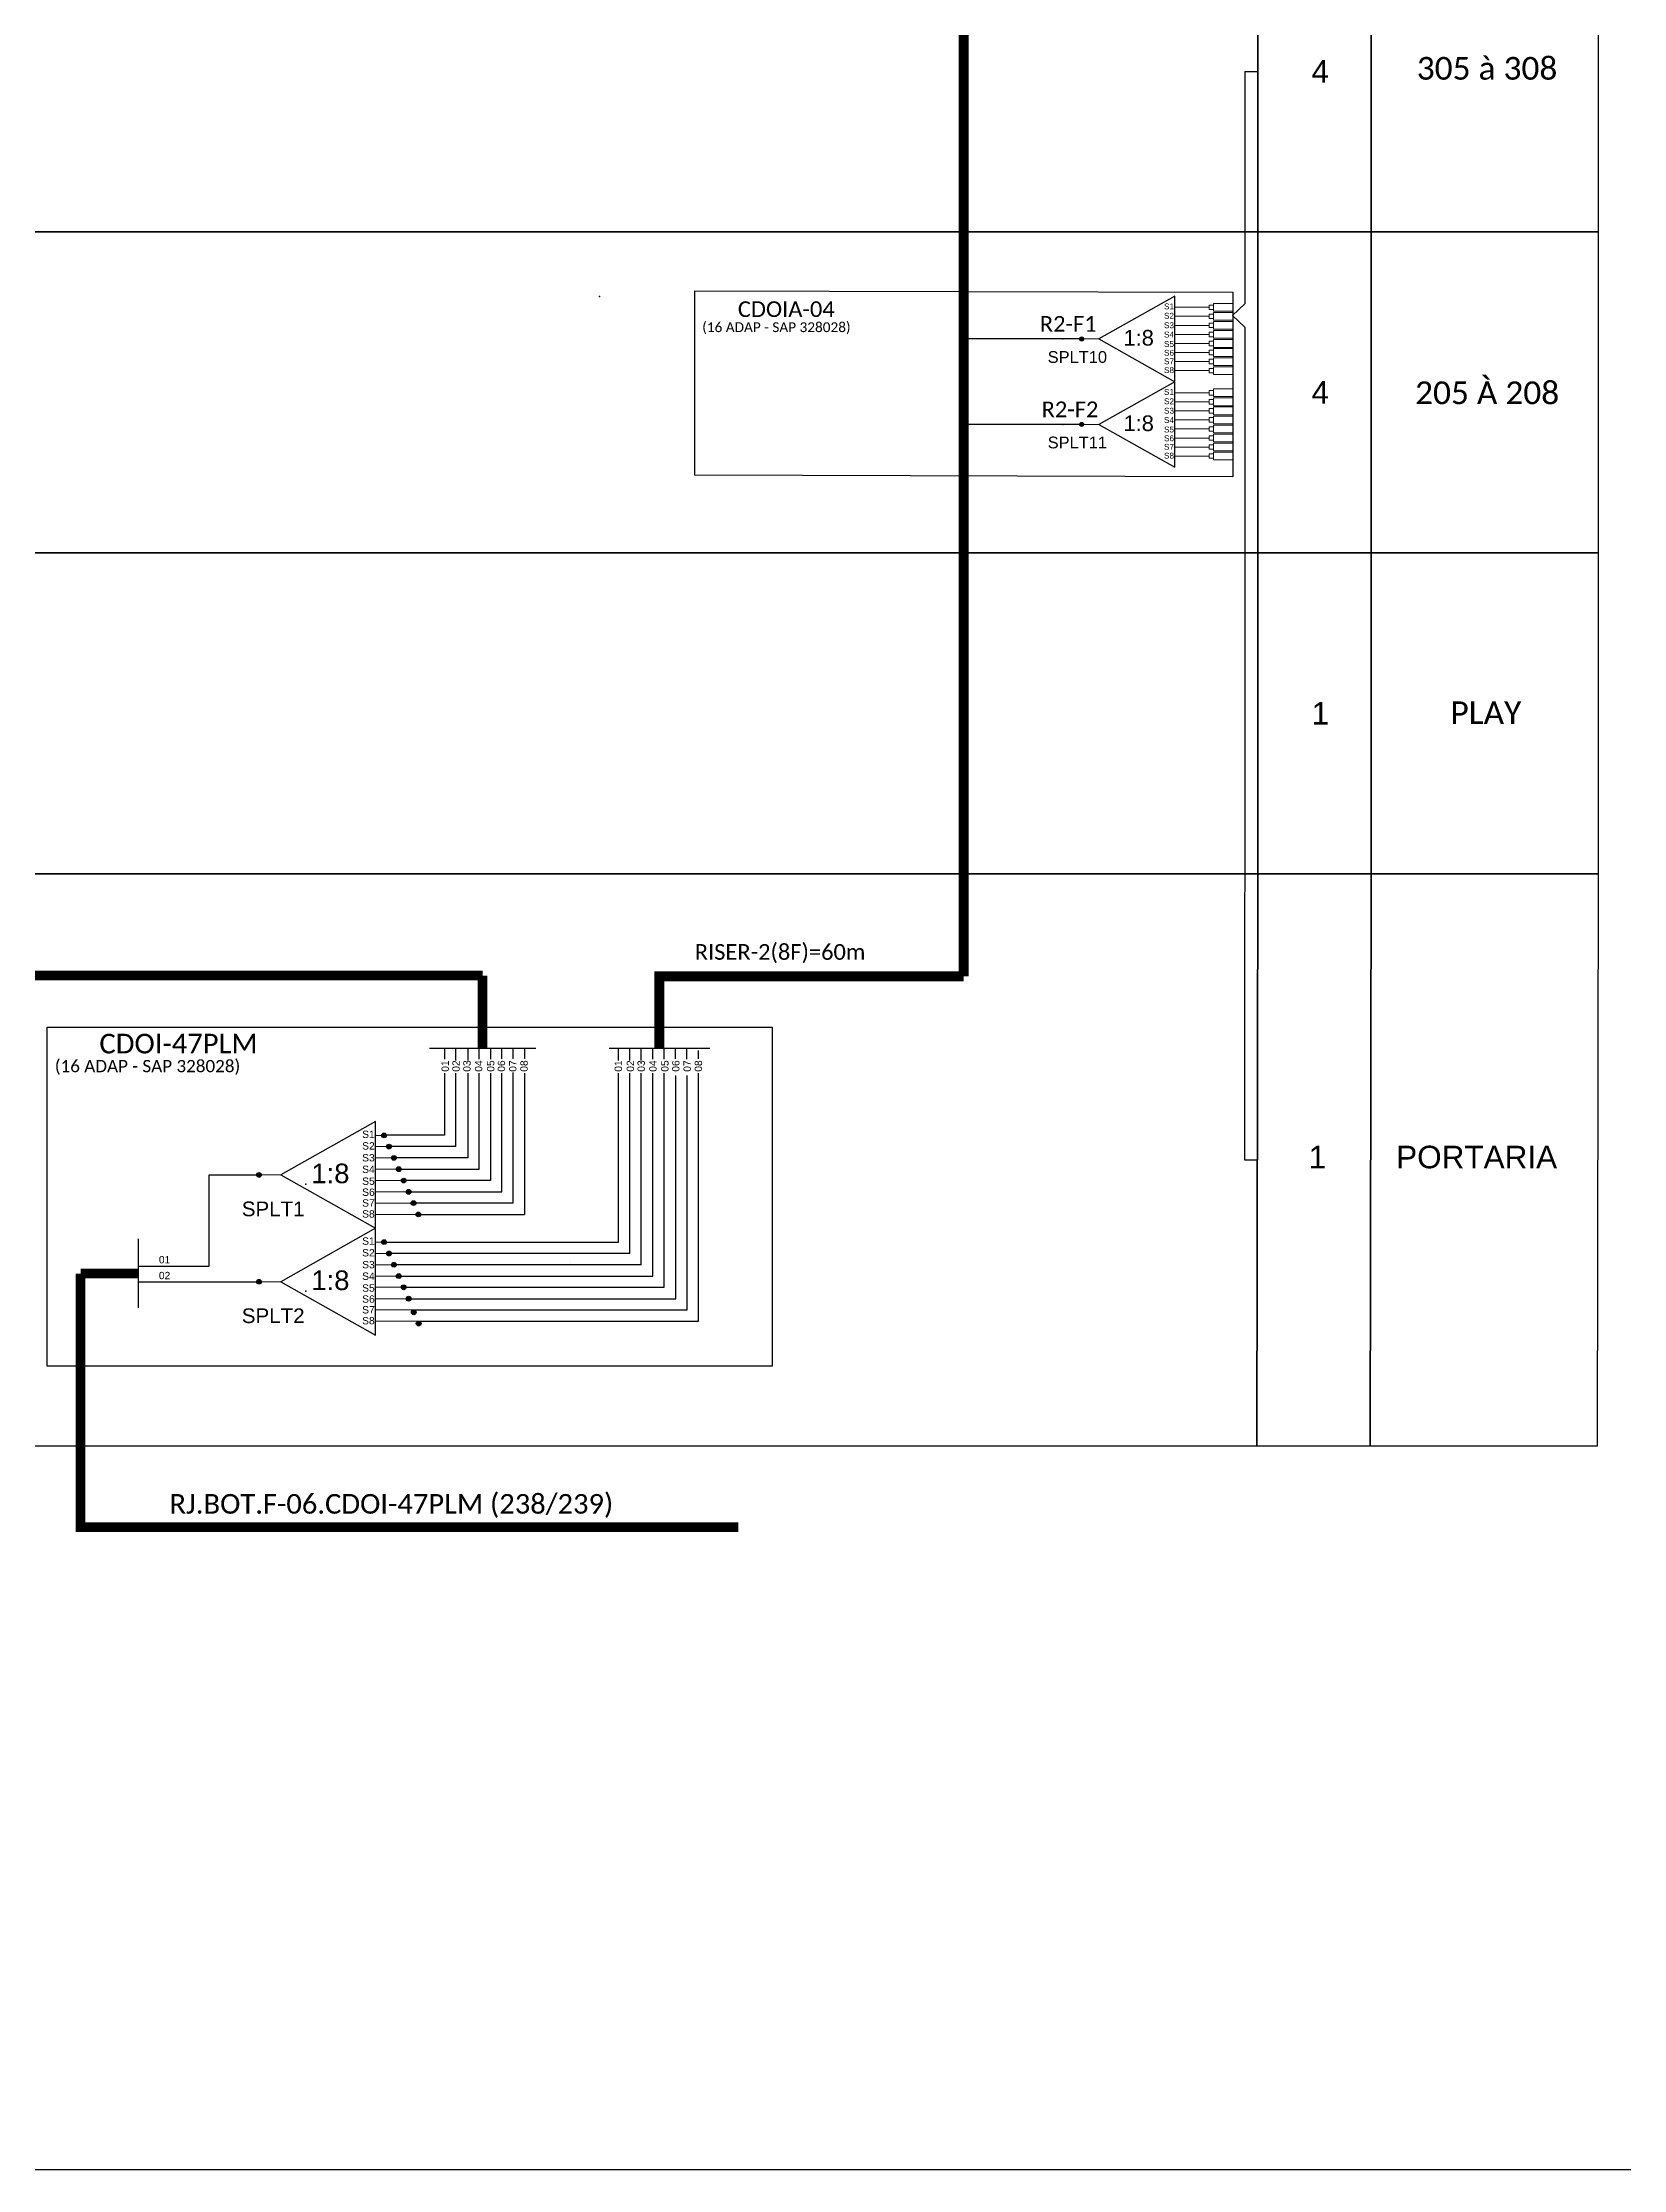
# Model space of a CAD drawing. Header units: inches. Extents: x 1396 to 4186, y -90 to 504.
# Drawn here: x 2984.6 to 3145.9, y -90.1 to 126.9 of the extents above; entities that cross this region are included whole.
import ezdxf
from ezdxf.enums import TextEntityAlignment as Align

# ---------------------------------------------------------------- set-up
doc = ezdxf.new("R2010")
doc.units = ezdxf.units.IN
doc.header["$MEASUREMENT"] = 0
doc.styles.add('ARIAL', font='arial.ttf')
doc.styles.add('WMF-Calibri0', font='calibri.ttf')
doc.linetypes.add('RESERVA', pattern='A,0.5,-0.15,["RESERVA",Standard,S=0.18,R=0,X=0,Y=-0.1],-1.3', length=1.95)

# ---------------------------------------------------------------- blocks, each defined once
blk = doc.blocks.new('A$C415C251F')
at = {"color": 3}
blk.add_point((0, 0), dxfattribs=at)
blk = doc.blocks.new('LEG_CDOIA8_C-SPLT_ESQ')
at = {"color": 3, "extrusion": (0, 0, -1), "xscale": -1, "zscale": -1}
blk.add_blockref('A$C415C251F', (0, 0), dxfattribs=at)
at = {"color": 1, "style": 'WMF-Calibri0', "flags": 4}
blk.add_attdef('CDO', (21.44, -2.61), '', height=2, dxfattribs=at)
blk.add_attdef('MODELO', text='', height=1.5, dxfattribs=at).set_placement((22.54, -4.54), align=Align.CENTER)
at = {"style": 'ARIAL', "flags": 4}
blk.add_attdef('SPLITAGEM', text='', height=1.5, dxfattribs=at).set_placement((18.61, -12.59), align=Align.CENTER)
blk = doc.blocks.new('SPLITTER_')
blk.add_point((0, 0))
at = {"style": 'ARIAL', "flags": 4}
blk.add_attdef('SPLT', (0, -3.26), '', height=1.5, dxfattribs=at)
blk = doc.blocks.new('SPLT_1-8_SC-APC')
at = {"color": 1}
blk.add_lwpolyline([(-7.37, -2.1), (-17.04, -7.55), (-7.37, -13), (-7.37, -2.1)], dxfattribs=at)
at = {"color": 3, "lineweight": 0}
for points in [[(-2.99, -3.51), (-7.37, -3.51)], [(-7.37, -4.66), (-2.99, -4.66)], [(-2.41, -3.02), (-2.41, -4)], [(-2.41, -3.02), (0, -3.02)], [(-2.41, -4), (0, -4)], [(-2.41, -4.17), (-2.41, -5.16)], [(-2.41, -4.17), (0, -4.17)], [(-2.41, -5.16), (0, -5.16)], [(-2.41, -5.32), (-2.41, -6.31)], [(-2.41, -5.32), (0, -5.32)], [(-7.37, -5.82), (-2.99, -5.82)], [(-7.37, -6.97), (-2.99, -6.97)], [(-7.37, -8.12), (-2.99, -8.12)], [(-2.41, -6.31), (0, -6.31)], [(-2.41, -6.48), (-2.41, -7.46)], [(-2.41, -6.48), (0, -6.48)], [(-2.41, -7.46), (0, -7.46)], [(-2.41, -7.63), (-2.41, -8.62)], [(-2.41, -7.63), (0, -7.63)], [(-7.37, -9.28), (-2.99, -9.28)], [(-7.37, -10.43), (-2.99, -10.43)], [(-2.41, -8.62), (0, -8.62)], [(-2.41, -8.78), (-2.41, -9.77)], [(-2.41, -8.78), (0, -8.78)], [(-2.41, -9.77), (0, -9.77)], [(-2.41, -9.94), (-2.41, -10.92)], [(-2.41, -9.94), (0, -9.94)], [(-7.37, -11.58), (-2.99, -11.58)], [(-2.41, -10.92), (0, -10.92)], [(-2.41, -11.09), (-2.41, -12.08)], [(-2.41, -11.09), (0, -11.09)], [(-2.41, -12.08), (0, -12.08)]]:
    blk.add_lwpolyline(points, dxfattribs=at)
for points in [[(-2.99, -3.22), (-2.41, -3.22), (-2.41, -3.8), (-2.99, -3.8)], [(-2.99, -4.38), (-2.41, -4.38), (-2.41, -4.95), (-2.99, -4.95)], [(-2.99, -5.53), (-2.41, -5.53), (-2.41, -6.1), (-2.99, -6.1)], [(-2.99, -6.68), (-2.41, -6.68), (-2.41, -7.26), (-2.99, -7.26)], [(-2.99, -7.84), (-2.41, -7.84), (-2.41, -8.41), (-2.99, -8.41)], [(-2.99, -8.99), (-2.41, -8.99), (-2.41, -9.56), (-2.99, -9.56)], [(-2.99, -10.14), (-2.41, -10.14), (-2.41, -10.72), (-2.99, -10.72)], [(-2.99, -11.3), (-2.41, -11.3), (-2.41, -11.87), (-2.99, -11.87)]]:
    blk.add_lwpolyline(points, close=True, dxfattribs=at)
at = {"color": 1, "lineweight": 0}
blk.add_lwpolyline([(-17.04, -7.55), (-19.26, -7.55)], dxfattribs=at)
at = {"color": 1, "style": 'ARIAL'}
for s, height, p in [('S1', 0.75, (-8.74, -3.78)), ('S2', 0.75, (-8.74, -4.97)), ('S3', 0.75, (-8.74, -6.18)), ('1:8', 2, (-13.91, -8.4)), ('S4', 0.75, (-8.74, -7.36)), ('S5', 0.75, (-8.74, -8.57)), ('S6', 0.75, (-8.74, -9.69)), ('S7', 0.75, (-8.74, -10.78)), ('S8', 0.75, (-8.74, -11.9))]:
    blk.add_text(s, height=height, dxfattribs=at).set_placement(p)

msp = doc.modelspace()

# ---------------------------------------------------------------- hatches: boundary and pattern name
h = msp.add_hatch(color=3)
h.dxf.hatch_style = 1
edge = h.paths.add_edge_path()
edge.add_arc((3090.62, 96.66), 0.205, 0, 360)
h = msp.add_hatch(color=3)
h.dxf.hatch_style = 1
edge = h.paths.add_edge_path()
edge.add_arc((3090.62, 87.94), 0.205, 0, 360)
h = msp.add_hatch(color=3)
h.dxf.hatch_style = 1
edge = h.paths.add_edge_path()
edge.add_arc((3019.45, 15.42), 0.242, 0, 360)
h = msp.add_hatch(color=3)
h.dxf.hatch_style = 1
edge = h.paths.add_edge_path()
edge.add_arc((3019.95, 14.27), 0.242, 0, 360)
h = msp.add_hatch(color=3)
h.dxf.hatch_style = 1
edge = h.paths.add_edge_path()
edge.add_arc((3020.45, 13.12), 0.242, 0, 360)
h = msp.add_hatch(color=3)
h.dxf.hatch_style = 1
edge = h.paths.add_edge_path()
edge.add_arc((3006.68, 11.39), 0.242, 0, 360)
h = msp.add_hatch(color=3)
h.dxf.hatch_style = 1
edge = h.paths.add_edge_path()
edge.add_arc((3020.95, 11.97), 0.242, 0, 360)
h = msp.add_hatch(color=3)
h.dxf.hatch_style = 1
edge = h.paths.add_edge_path()
edge.add_arc((3021.45, 10.81), 0.242, 0, 360)
h = msp.add_hatch(color=3)
h.dxf.hatch_style = 1
edge = h.paths.add_edge_path()
edge.add_arc((3021.95, 9.66), 0.242, 0, 360)
h = msp.add_hatch(color=3)
h.dxf.hatch_style = 1
edge = h.paths.add_edge_path()
edge.add_arc((3022.45, 8.51), 0.242, 0, 360)
h = msp.add_hatch(color=3)
h.dxf.hatch_style = 1
edge = h.paths.add_edge_path()
edge.add_arc((3022.95, 7.35), 0.242, 0, 360)
h = msp.add_hatch(color=3)
h.dxf.hatch_style = 1
edge = h.paths.add_edge_path()
edge.add_arc((3019.45, 4.53), 0.242, 0, 360)
h = msp.add_hatch(color=3)
h.dxf.hatch_style = 1
edge = h.paths.add_edge_path()
edge.add_arc((3019.95, 3.37), 0.242, 0, 360)
h = msp.add_hatch(color=3)
h.dxf.hatch_style = 1
edge = h.paths.add_edge_path()
edge.add_arc((3020.45, 2.22), 0.242, 0, 360)
h = msp.add_hatch(color=3)
h.dxf.hatch_style = 1
edge = h.paths.add_edge_path()
edge.add_arc((3006.68, 0.49), 0.242, 0, 360)
h = msp.add_hatch(color=3)
h.dxf.hatch_style = 1
edge = h.paths.add_edge_path()
edge.add_arc((3020.95, 1.07), 0.242, 0, 360)
h = msp.add_hatch(color=3)
h.dxf.hatch_style = 1
edge = h.paths.add_edge_path()
edge.add_arc((3021.45, -0.08), 0.242, 0, 360)
h = msp.add_hatch(color=3)
h.dxf.hatch_style = 1
edge = h.paths.add_edge_path()
edge.add_arc((3021.95, -1.24), 0.242, 0, 360)
h = msp.add_hatch(color=3)
h.dxf.hatch_style = 1
edge = h.paths.add_edge_path()
edge.add_arc((3022.48, -2.63), 0.242, 0, 360)
h = msp.add_hatch(color=3)
h.dxf.hatch_style = 1
edge = h.paths.add_edge_path()
edge.add_arc((3022.98, -3.78), 0.242, 0, 360)

# ---------------------------------------------------------------- linework, layer by layer
at = {"color": 6}
for p, q in [((3090.62, 96.66), (3078.59, 96.66)), ((3090.62, 87.94), (3078.59, 87.94))]:
    msp.add_line(p, q, dxfattribs=at)
msp.add_lwpolyline([(2405.64, -90.07), (3244.21, -90.07), (3244.21, 503.93), (2405.64, 503.93), (2405.64, -90.07)])
at = {"color": 5, "const_width": 1}
for points in [[(2944.31, 324.27), (2944.31, 31.72), (3029.5, 31.72)], [(3029.5, 24.33), (3029.5, 31.72)]]:
    msp.add_lwpolyline(points, dxfattribs=at)
at = {"color": 6, "const_width": 1}
for points in [[(3078.59, 31.64), (3078.59, 323.49)], [(3047.53, 24.33), (3047.53, 31.64), (3078.59, 31.64)]]:
    msp.add_lwpolyline(points, dxfattribs=at)
for points in [[(2879.58, 140.33), (3108.6, 140.33), (3108.6, 107.59), (2879.58, 107.59)], [(3108.6, 140.33), (3120.17, 140.33), (3120.17, 107.59), (3108.6, 107.59)], [(3120.17, 140.33), (3143.32, 140.33), (3143.32, 107.59), (3120.17, 107.59)], [(2879.58, 107.59), (3108.6, 107.59), (3108.6, 74.84), (2879.58, 74.84)], [(3108.6, 107.59), (3120.17, 107.59), (3120.17, 74.84), (3108.6, 74.84)], [(3120.17, 107.59), (3143.32, 107.59), (3143.32, 74.84), (3120.17, 74.84)], [(2879.58, 74.84), (3108.6, 74.84), (3108.6, 42.1), (2879.58, 42.1)], [(3108.6, 74.84), (3120.17, 74.84), (3120.17, 42.1), (3108.6, 42.1)], [(3120.17, 74.84), (3143.32, 74.84), (3143.32, 42.1), (3120.17, 42.1)], [(2879.58, 42.1), (3108.6, 42.1), (3108.5, -16.27), (2879.47, -16.27)], [(3108.6, 42.1), (3120.17, 42.1), (3120.07, -16.27), (3108.5, -16.27)], [(3120.17, 42.1), (3143.32, 42.1), (3143.22, -16.27), (3120.07, -16.27)]]:
    msp.add_lwpolyline(points, close=True)
at = {"color": 3}
for points in [[(3107.28, 123.96), (3108.6, 123.96)], [(3107.28, 123.96), (3107.28, 100.26)], [(3107.28, 100.26), (3106.02, 99.06), (3107.28, 97.85), (3107.28, 97.85)], [(3107.28, 97.85), (3107.28, 67.52)], [(3107.28, 67.52), (3107.23, 12.92)], [(3001.6, 11.39), (3006.68, 11.39), (3006.68, 11.39)], [(3001.6, 2.09), (3001.6, 11.39)], [(3107.23, 12.92), (3108.55, 12.92)], [(2994.35, 2.09), (3001.6, 2.09)]]:
    msp.add_lwpolyline(points, dxfattribs=at)
at = {"color": 1}
for points in [[(3051.16, 101.58), (3106.05, 101.43), (3106.05, 82.59), (3051.16, 82.75)], [(2985.08, 26.47), (3059.06, 26.47), (3059.06, -8.11), (2985.08, -8.11)]]:
    msp.add_lwpolyline(points, close=True, dxfattribs=at)
at = {"color": 5}
for points in [[(3024.07, 24.33), (3034.93, 24.33)], [(3025.62, 24.33), (3025.62, 23.2)], [(3026.78, 23.07), (3026.78, 24.33)], [(3027.99, 24.33), (3027.99, 23.07)], [(3029.15, 23.2), (3029.15, 24.33)], [(3030.3, 24.33), (3030.3, 23.2)], [(3031.46, 23.21), (3031.46, 24.33)], [(3032.62, 23.21), (3032.62, 24.33)], [(3025.62, 21.75), (3025.62, 15.43)], [(3026.78, 14.28), (3026.78, 21.75)], [(3027.99, 21.75), (3027.99, 13.12)], [(3029.15, 11.97), (3029.15, 21.75)], [(3030.3, 21.75), (3030.3, 10.82)], [(3031.46, 9.67), (3031.46, 21.75)], [(3032.62, 8.51), (3032.62, 21.83)], [(3025.62, 15.43), (3019.49, 15.43)], [(3026.78, 14.28), (3019.99, 14.28)], [(3027.99, 13.12), (3020.49, 13.12)], [(3020.99, 11.97), (3029.15, 11.97)], [(3030.3, 10.82), (3021.49, 10.82)], [(3021.99, 9.67), (3031.46, 9.67)], [(3032.62, 8.51), (3022.49, 8.51)]]:
    msp.add_lwpolyline(points, dxfattribs=at)
at = {"color": 8, "linetype": 'RESERVA', "ltscale": 4}
for points in [[(3033.77, 24.33), (3033.77, 23.21)], [(3051.54, 23.21), (3051.54, 24.09)], [(3022.95, -3.54), (3051.54, -3.54), (3051.54, 21.75)], [(3033.77, 21.75), (3033.77, 7.36)], [(3022.99, 7.36), (3033.77, 7.36)]]:
    msp.add_lwpolyline(points, dxfattribs=at)
at = {"color": 6}
for points in [[(3042.4, 24.33), (3052.67, 24.33)], [(3043.36, 23.07), (3043.36, 24.33)], [(3044.52, 23.07), (3044.52, 24.33)], [(3045.67, 23.07), (3045.67, 24.33)], [(3046.88, 23.2), (3046.88, 24.33)], [(3048.04, 23.2), (3048.04, 24.33)], [(3049.2, 23.21), (3049.2, 24.33)], [(3050.35, 23.2), (3050.35, 24.33)], [(3043.36, 4.53), (3043.36, 21.75)], [(3044.52, 3.37), (3044.52, 21.75)], [(3045.67, 2.22), (3045.67, 21.75)], [(3046.88, 1.07), (3046.88, 21.75)], [(3048.04, -0.08), (3048.04, 21.75)], [(3021.95, -1.24), (3049.22, -1.24), (3049.22, 21.51)], [(3022.45, -2.39), (3050.38, -2.39), (3050.38, 21.51)], [(3019.45, 4.53), (3043.36, 4.53)], [(3044.52, 3.37), (3019.95, 3.37)], [(3045.67, 2.22), (3020.45, 2.22)], [(3020.95, 1.07), (3046.88, 1.07)], [(3021.45, -0.08), (3048.04, -0.08)]]:
    msp.add_lwpolyline(points, dxfattribs=at)
at = {"color": 1}
for points in [[(3018.58, 16.84), (3008.91, 11.39), (3018.58, 5.94), (3018.58, 16.84)], [(2994.35, 4.85), (2994.35, -2.18)], [(3018.58, 5.94), (3008.91, 0.49), (3018.58, -4.96), (3018.58, 5.94)]]:
    msp.add_lwpolyline(points, dxfattribs=at)
at = {"color": 7, "lineweight": 0}
for points in [[(3019.45, 15.42), (3018.58, 15.42)], [(3018.58, 14.27), (3019.95, 14.27)], [(3018.58, 13.12), (3020.45, 13.12)], [(3018.58, 11.97), (3020.95, 11.97)], [(3018.58, 10.81), (3021.45, 10.81)], [(3018.58, 9.66), (3021.95, 9.66)], [(3018.58, 8.51), (3022.45, 8.51)], [(3018.58, 7.35), (3022.95, 7.35)], [(3019.45, 4.53), (3018.58, 4.53)], [(3018.58, 3.37), (3019.95, 3.37)], [(3018.58, 2.22), (3020.45, 2.22)], [(3018.58, 1.07), (3020.95, 1.07)], [(3018.58, -0.08), (3021.45, -0.08)], [(3018.58, -1.24), (3021.95, -1.24)], [(3018.58, -2.39), (3022.45, -2.39)], [(3018.58, -3.54), (3022.95, -3.54)]]:
    msp.add_lwpolyline(points, dxfattribs=at)
at = {"color": 1, "lineweight": 0}
for points in [[(3008.91, 11.39), (3006.68, 11.39)], [(3008.91, 0.49), (3006.68, 0.49)]]:
    msp.add_lwpolyline(points, dxfattribs=at)
at = {"color": 5}
for points in [[(3030.77, 11.05), (3030.77, 11.05)], [(3038.42, 2.46), (3038.42, 2.46)]]:
    msp.add_lwpolyline(points, close=True, dxfattribs=at)
at = {"color": 1, "const_width": 1}
for points in [[(2988.48, 1.32), (2994.35, 1.32)], [(2988.48, 1.32), (2988.48, -24.54), (3055.6, -24.54)]]:
    msp.add_lwpolyline(points, dxfattribs=at)
at = {"color": 2}
msp.add_lwpolyline([(2994.35, 0.49), (3006.68, 0.49)], dxfattribs=at)
at = {"color": 3}
for centre, radius in [((3090.62, 96.66), 0.205), ((3090.62, 87.94), 0.205), ((3019.45, 15.42), 0.242), ((3019.95, 14.27), 0.242), ((3020.45, 13.12), 0.242), ((3006.68, 11.39), 0.242), ((3020.95, 11.97), 0.242), ((3021.45, 10.81), 0.242), ((3021.95, 9.66), 0.242), ((3022.45, 8.51), 0.242), ((3022.95, 7.35), 0.242), ((3019.45, 4.53), 0.242), ((3019.95, 3.37), 0.242), ((3020.45, 2.22), 0.242), ((3006.68, 0.49), 0.242), ((3020.95, 1.07), 0.242), ((3021.45, -0.08), 0.242), ((3021.95, -1.24), 0.242), ((3022.48, -2.63), 0.242), ((3022.98, -3.78), 0.242)]:
    msp.add_circle(centre, radius, dxfattribs=at)

# ---------------------------------------------------------------- block references
ref = msp.add_blockref('LEG_CDOIA8_C-SPLT_ESQ', (3041.44, 100.99), dxfattribs=dict(at, xscale=0.8000000000465661, yscale=0.7999999999883585, zscale=0.8))
ref.add_attrib('CDO', 'CDOIA-04', (3055.55, 98.9), dxfattribs={"color": 1, "height": 1.6, "style": 'WMF-Calibri0'})
ref.add_attrib('MODELO', '(16 ADAP - SAP 328028)', dxfattribs={"color": 1, "height": 1, "style": 'WMF-Calibri0'}).set_placement((3059.48, 97.36), align=Align.CENTER)
at = {"color": 3, "xscale": 0.8000000000465661, "yscale": 0.7999999999883585, "zscale": 0.8}
for p in [(3106.02, 102.7), (3106.02, 93.98)]:
    msp.add_blockref('SPLT_1-8_SC-APC', p, dxfattribs=at)
ref = msp.add_blockref('SPLITTER_', (3088.71, 96.66), dxfattribs=dict(xscale=0.8000000000465661, yscale=0.7999999999883585, zscale=0.8))
ref.add_attrib('SPLT', 'SPLT10', (3087.16, 94.22), dxfattribs={"height": 1.2, "style": 'ARIAL'})
ref = msp.add_blockref('SPLITTER_', (3088.71, 87.94), dxfattribs=dict(xscale=0.8000000000465661, yscale=0.7999999999883585, zscale=0.8))
ref.add_attrib('SPLT', 'SPLT11', (3087.16, 85.5), dxfattribs={"height": 1.2, "style": 'ARIAL'})
at = {"color": 3}
ref = msp.add_blockref('LEG_CDOIA8_C-SPLT_ESQ', (2972.77, 26.39), dxfattribs=at)
ref.add_attrib('CDO', 'CDOI-47PLM', (2990.4, 23.78), dxfattribs={"color": 1, "height": 2, "style": 'WMF-Calibri0'})
ref.add_attrib('MODELO', '(16 ADAP - SAP 328028)', dxfattribs={"color": 1, "height": 1.25, "style": 'WMF-Calibri0'}).set_placement((2995.31, 21.86), align=Align.CENTER)
ref = msp.add_blockref('SPLITTER_', (3011.46, 10.43), dxfattribs=dict(xscale=-1))
ref.add_attrib('SPLT', 'SPLT1', (3004.93, 7.17), dxfattribs={"height": 1.5, "style": 'ARIAL'})
ref = msp.add_blockref('SPLITTER_', (3011.46, -0.47), dxfattribs=dict(xscale=-1))
ref.add_attrib('SPLT', 'SPLT2', (3004.93, -3.73), dxfattribs={"height": 1.5, "style": 'ARIAL'})

# ---------------------------------------------------------------- texts
at = {"style": 'WMF-Calibri0'}
for s, p in [('305 à 308', (3124.82, 123.11)), ('205 À 208', (3124.65, 90.01)), ('PLAY', (3128.26, 57.37))]:
    msp.add_text(s, height=2.317, dxfattribs=at).set_placement(p)
at = {"color": 6, "style": 'WMF-Calibri0'}
for s, p in [('R2-F1', (3086.36, 97.4)), ('R2-F2', (3086.54, 88.68)), ('RISER-2(8F)=60m', (3051.15, 33.33))]:
    msp.add_text(s, height=1.6, dxfattribs=at).set_placement(p)
at = {"style": 'ARIAL'}
for s, p in [('01', (3025.68, 22.49)), ('02', (3026.79, 22.49)), ('03', (3027.9, 22.49)), ('04', (3029.09, 22.49)), ('05', (3030.32, 22.49)), ('06', (3031.42, 22.49)), ('07', (3032.58, 22.49)), ('08', (3033.73, 22.49)), ('01', (3043.35, 22.49)), ('02', (3044.58, 22.49)), ('03', (3045.68, 22.49)), ('04', (3046.88, 22.49)), ('05', (3048.1, 22.49)), ('06', (3049.21, 22.49)), ('07', (3050.37, 22.49)), ('08', (3051.52, 22.49))]:
    msp.add_text(s, height=0.75, rotation=90, dxfattribs=at).set_placement(p, align=Align.MIDDLE_CENTER)
at = {"color": 1}
for s, height, style, p in [('S1', 0.75, 'ARIAL', (3017.21, 15.15)), ('S2', 0.75, 'ARIAL', (3017.21, 13.97)), ('S3', 0.75, 'ARIAL', (3017.21, 12.76)), ('1:8', 2, 'ARIAL', (3012.03, 10.54)), ('S4', 0.75, 'ARIAL', (3017.21, 11.58)), ('S5', 0.75, 'ARIAL', (3017.21, 10.37)), ('S6', 0.75, 'ARIAL', (3017.21, 9.25)), ('S7', 0.75, 'ARIAL', (3017.21, 8.15)), ('S8', 0.75, 'ARIAL', (3017.21, 7.03)), ('S1', 0.75, 'ARIAL', (3017.21, 4.26)), ('S2', 0.75, 'ARIAL', (3017.21, 3.07)), ('S3', 0.75, 'ARIAL', (3017.21, 1.86)), ('1:8', 2, 'ARIAL', (3012.03, -0.36)), ('S4', 0.75, 'ARIAL', (3017.21, 0.68)), ('S5', 0.75, 'ARIAL', (3017.21, -0.53)), ('S6', 0.75, 'ARIAL', (3017.21, -1.65)), ('S7', 0.75, 'ARIAL', (3017.21, -2.75)), ('S8', 0.75, 'ARIAL', (3017.21, -3.86)), ('RJ.BOT.F-06.CDOI-47PLM (238/239) ', 2, 'WMF-Calibri0', (2997.55, -23.17))]:
    msp.add_text(s, height=height, dxfattribs=dict(at, style=style)).set_placement(p)
at = {"style": 'ARIAL'}
for s, p in [('01', (2997.05, 2.74)), ('02', (2997.05, 1.12))]:
    msp.add_text(s, height=0.75, dxfattribs=at).set_placement(p, align=Align.MIDDLE_CENTER)
at = {"style": 'ARIAL', "flags": 12}
for tag, p in [('4', (3114.98, 123.96)), ('4', (3114.98, 91.22)), ('1', (3114.98, 58.47)), ('1', (3114.69, 13.21)), ('PORTARIA', (3130.93, 13.21))]:
    msp.add_attdef(tag, text='XX', height=2.3, dxfattribs=at).set_placement(p, align=Align.MIDDLE_CENTER)

doc.saveas('drawing.dxf')
